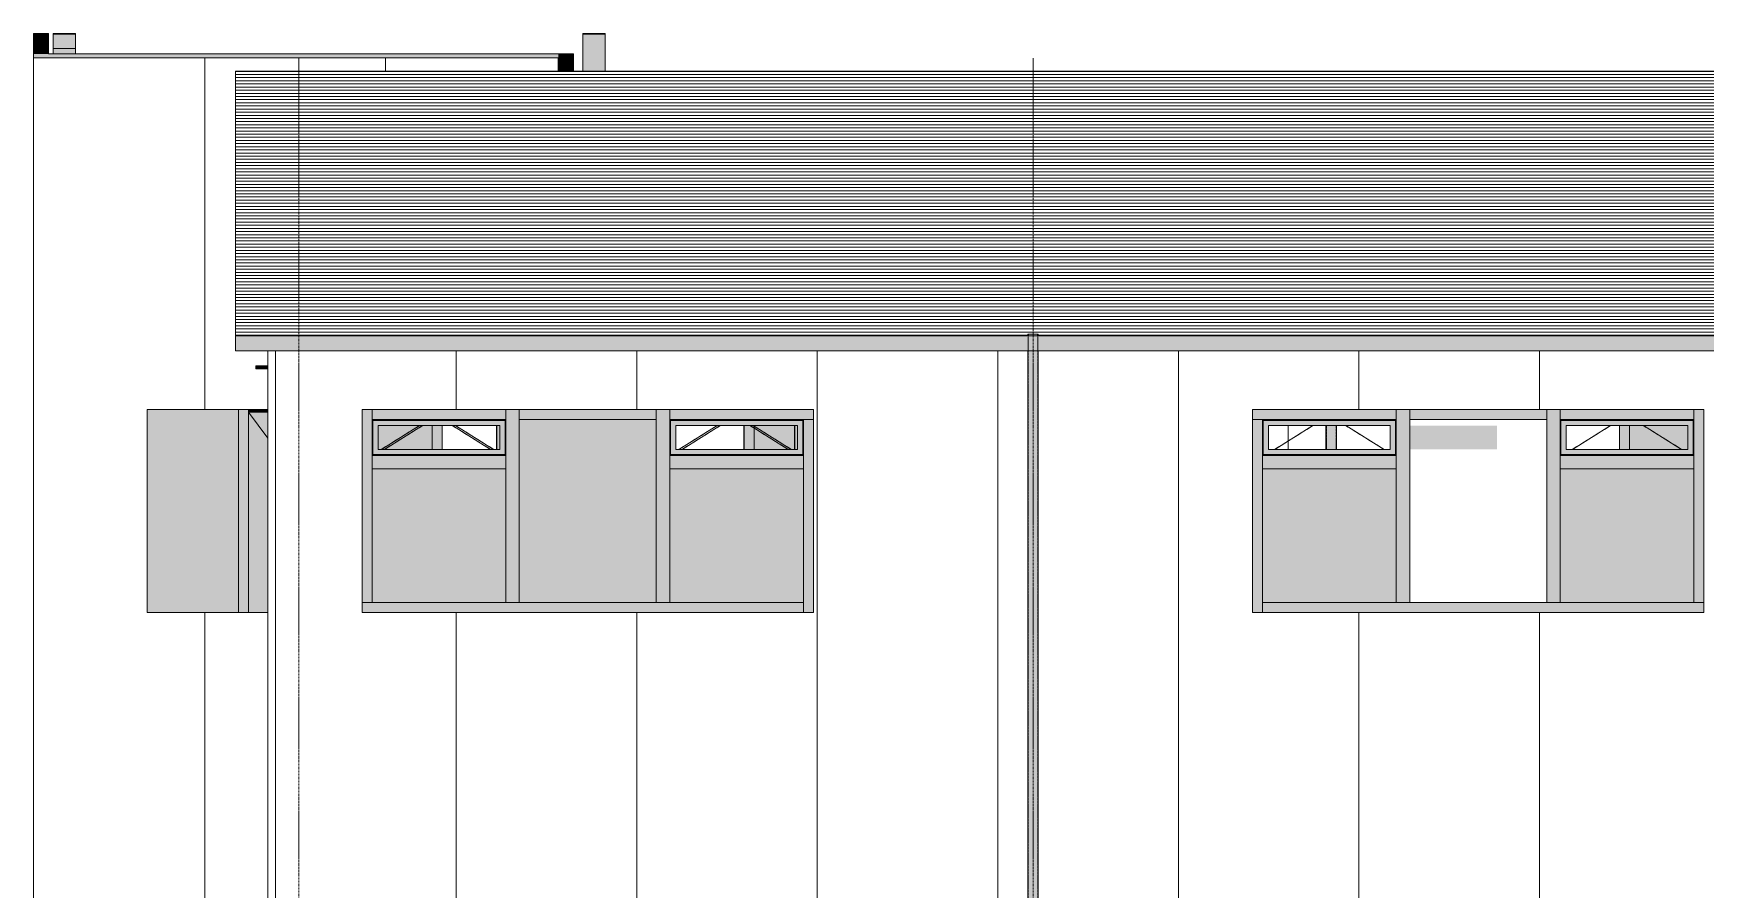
# Model space of a CAD drawing. Header units: millimetres. Extents: x 48682 to 485846, y -7071 to 11878.
# Drawn here: x 49802 to 60914, y 3159 to 8850 of the extents above; entities that cross this region are included whole.
import ezdxf

# ---------------------------------------------------------------- set-up
doc = ezdxf.new("R2010")
doc.units = ezdxf.units.MM
doc.linetypes.add('Grid Line', pattern=[22.225, 12.7, -3.175, 3.175, -3.175])
doc.linetypes.add('Hidden', pattern=[4, 2, -2])
for name, color, linetype, lineweight in [('A-DETL', 90, 'Continuous', 13), ('A-DOOR', 31, 'Continuous', 18), ('A-DOOR-GLAZ', 31, 'Continuous', 13), ('A-FLOR', 192, 'Continuous', 18), ('A-FLOR-PATT', 8, 'Continuous', 18), ('A-GLAZ', 151, 'Continuous', 18), ('A-GLAZ-CWMG', 51, 'Continuous', 13), ('A-WALL-PATT', 111, 'Continuous', 13), ('E-LITE-EQPM', 33, 'Continuous', 13), ('I-WALL', 2, 'Continuous', 13), ('S-COLS', 52, 'Continuous', 18), ('S-COLS-HDLN', 52, 'Hidden', 9), ('S-GRID', 1, 'Continuous', 9)]:
    doc.layers.add(name, color=color, linetype=linetype, lineweight=lineweight)
pattern_1 = [(90, (53340.5, 0), (-1200, 7e-14), [])]

# ---------------------------------------------------------------- blocks, each defined once
blk = doc.blocks.new('300_28_ISR_kolom_buis - ø70x3_6 2-V1-200_rechts')
at = {"layer": 'S-COLS-HDLN', "linetype": 'Continuous', "lineweight": 18}
h = blk.add_hatch(color=256, dxfattribs=at)
h.paths.add_polyline_path([(75964, 0), (75964, 6740), (75929, 6740), (75929, 0), (75955, 0)], flags=0)
h.paths.add_polyline_path([(75964, 6840), (75964, 6850), (75929, 6849), (75930, 6847), (75934, 6845), (75947, 6841), (75964, 6840)], flags=0)
h = blk.add_hatch(color=256, dxfattribs=at)
h.paths.add_polyline_path([(75964, 0), (75999, 0), (75999, 6740), (75964, 6740), (75964, 249)], flags=0)
h.paths.add_polyline_path([(75964, 6840), (75982, 6841), (75995, 6845), (75998, 6847), (75999, 6850), (75964, 6850)], flags=0)
at = {"layer": 'A-DETL', "lineweight": 18}
for p, q in [((75929, 6850), (75929, 6841)), ((75929, 6850), (75964, 6850)), ((75964, 6850), (75999, 6850)), ((75999, 6841), (75999, 6850)), ((75929, 6740), (75929, 0)), ((75999, 0), (75999, 6740))]:
    blk.add_line(p, q, dxfattribs=at)
at = {"layer": 'S-COLS', "linetype": 'Hidden', "lineweight": 9}
for p, q in [((75933, 6850), (75933, 0)), ((75996, 6850), (75996, 0))]:
    blk.add_line(p, q, dxfattribs=at)
blk = doc.blocks.new('31_WI_RT62_BI_raam - BI_val-8481284-200_rechts')
at = {"layer": 'A-GLAZ'}
for points in [[(62642, 6085), (62642, 6243), (62640, 6243), (62640, 6085)], [(62643, 6085), (62661, 6085), (62661, 6243), (62642, 6243), (62642, 6085)]]:
    blk.add_hatch(color=256, dxfattribs=at).paths.add_polyline_path(points, flags=0)
at = {"layer": 'A-GLAZ', "lineweight": 13}
for p, q in [((61874, 6085), (62127, 6243)), ((62346, 6243), (62599, 6085))]:
    blk.add_line(p, q, dxfattribs=at)
at = {"layer": 'A-GLAZ', "linetype": 'Hidden', "lineweight": 13}
for p, q in [((61874, 6085), (62127, 6243)), ((62346, 6243), (62599, 6085))]:
    blk.add_line(p, q, dxfattribs=at)
at = {"layer": 'A-GLAZ'}
for p, q in [((62640, 6085), (62640, 6243)), ((62642, 6085), (62642, 6243))]:
    blk.add_line(p, q, dxfattribs=at)
blk = doc.blocks.new('31_WI_RT62_BI_raam - BI_val-8509481-200_rechts')
at = {"layer": 'A-GLAZ'}
for points in [[(64621, 6085), (64621, 6243), (64619, 6243), (64619, 6085)], [(64621, 6085), (64639, 6085), (64639, 6243), (64621, 6243), (64621, 6085)]]:
    blk.add_hatch(color=256, dxfattribs=at).paths.add_polyline_path(points, flags=0)
at = {"layer": 'A-GLAZ', "lineweight": 13}
for p, q in [((63852, 6085), (64105, 6243)), ((64324, 6243), (64578, 6085))]:
    blk.add_line(p, q, dxfattribs=at)
at = {"layer": 'A-GLAZ', "linetype": 'Hidden', "lineweight": 13}
for p, q in [((63852, 6085), (64105, 6243)), ((64324, 6243), (64578, 6085))]:
    blk.add_line(p, q, dxfattribs=at)
at = {"layer": 'A-GLAZ'}
for p, q in [((64619, 6085), (64619, 6243)), ((64621, 6085), (64621, 6243))]:
    blk.add_line(p, q, dxfattribs=at)
blk = doc.blocks.new('300_28_ISR_kolom_buis - ø70x3_6 2-8360458-200_rechts')
at = {"layer": 'S-COLS-HDLN', "linetype": 'Continuous', "lineweight": 18}
for points in [[(71977, 6085), (71977, 6243), (71942, 6243), (71944, 6085), (71976, 6085)], [(71985, 6085), (72012, 6085), (72012, 6243), (71977, 6243), (71977, 6085)]]:
    blk.add_hatch(color=256, dxfattribs=at).paths.add_polyline_path(points, flags=0)
at = {"layer": 'A-DETL', "lineweight": 18}
for p, q in [((71942, 6243), (71942, 6085)), ((72012, 6085), (72012, 6243))]:
    blk.add_line(p, q, dxfattribs=at)
at = {"layer": 'S-COLS', "linetype": 'Hidden', "lineweight": 9}
for p, q in [((71946, 6243), (71946, 6085)), ((72009, 6243), (72009, 6085))]:
    blk.add_line(p, q, dxfattribs=at)
blk = doc.blocks.new('32_DO_glas - 01-8656808-200_rechts')
at = {"layer": 'A-DOOR-GLAZ'}
blk.add_hatch(color=256, dxfattribs=at).paths.add_polyline_path([(60684, 6085), (60797, 6085), (60797, 6243), (60409, 6243), (60409, 6085)], flags=0)
blk = doc.blocks.new('Rectangular Mullion - 32_links_67x100-8469397-200_rechts')
at = {"layer": 'A-GLAZ-CWMG'}
blk.add_hatch(color=256, dxfattribs=at).paths.add_polyline_path([(97277, 6085), (97277, 6243), (97210, 6243), (97210, 6085), (97248, 6085)], flags=0)
for p, q in [((97210, 6085), (97210, 6243)), ((97277, 6085), (97277, 6243))]:
    blk.add_line(p, q, dxfattribs=at)
blk = doc.blocks.new('200_VAE_63_spotlamp - rond-8711746-200_rechts')
at = {"layer": 'E-LITE-EQPM'}
blk.add_hatch(color=256, dxfattribs=at).paths.add_polyline_path([(51280, 6620), (51360, 6620), (51360, 6640), (51280, 6640)], flags=0)
for p, q in [((51280, 6640), (51360, 6640)), ((51280, 6640), (51280, 6620)), ((51280, 6620), (51360, 6620))]:
    blk.add_line(p, q, dxfattribs=at)
blk = doc.blocks.new('32_DO_glas - 01-8747892-200_rechts')
at = {"layer": 'A-DOOR-GLAZ'}
blk.add_hatch(color=256, dxfattribs=at).paths.add_polyline_path([(52094, 6085), (52452, 6085), (52452, 6243), (52094, 6243), (52094, 6106)], flags=0)
blk.add_line((52452, 6085), (52452, 6243), dxfattribs=at)
blk = doc.blocks.new('32_DO_glas - 01-8509510-200_rechts')
at = {"layer": 'A-DOOR-GLAZ'}
blk.add_hatch(color=256, dxfattribs=at).paths.add_polyline_path([(102829, 5067), (103717, 5067), (103717, 5955), (102829, 5955), (102829, 5252)], flags=0)
blk = doc.blocks.new('Rectangular Mullion - 32_rechts_67x100_vlak-8481124-200_rechts')
at = {"layer": 'A-GLAZ-CWMG'}
blk.add_hatch(color=256, dxfattribs=at).paths.add_polyline_path([(101295, 6283), (101739, 6283), (101739, 6350), (100851, 6350), (100851, 6283), (101156, 6283)], flags=0)
for p, q in [((100851, 6283), (100851, 6350)), ((101739, 6350), (100851, 6350)), ((101739, 6350), (101739, 6283)), ((101739, 6283), (100851, 6283))]:
    blk.add_line(p, q, dxfattribs=at)
blk = doc.blocks.new('Rectangular Mullion - 32_links_67x100_vlak-8481125-200_rechts')
at = {"layer": 'A-GLAZ-CWMG'}
blk.add_hatch(color=256, dxfattribs=at).paths.add_polyline_path([(102831, 5000), (103717, 5000), (103717, 5067), (102784, 5067), (102784, 5000)], flags=0)
for p, q in [((102784, 5067), (103717, 5067)), ((103717, 5067), (103717, 5000)), ((102784, 5000), (103717, 5000))]:
    blk.add_line(p, q, dxfattribs=at)
blk = doc.blocks.new('Rectangular Mullion - 32_rechts_67x100_vlak-8509514-200_rechts')
at = {"layer": 'A-GLAZ-CWMG'}
blk.add_hatch(color=256, dxfattribs=at).paths.add_polyline_path([(100851, 5067), (100851, 6000), (100784, 6000), (100784, 5067)], flags=0)
for p, q in [((100784, 6000), (100784, 5067)), ((100851, 6000), (100851, 5067)), ((100851, 5067), (100784, 5067))]:
    blk.add_line(p, q, dxfattribs=at)
blk = doc.blocks.new('Rectangular Mullion - 32_links_67x100_vlak-8481179-200_rechts')
at = {"layer": 'A-GLAZ-CWMG'}
blk.add_hatch(color=256, dxfattribs=at).paths.add_polyline_path([(103784, 6000), (103784, 6283), (103717, 6283), (103717, 6000)], flags=0)
for p, q in [((103717, 6283), (103784, 6283)), ((103717, 6000), (103717, 6283)), ((103784, 6000), (103784, 6283))]:
    blk.add_line(p, q, dxfattribs=at)
blk = doc.blocks.new('32_DO_glas - 01-8466179-200_rechts')
at = {"layer": 'A-DOOR-GLAZ'}
blk.add_hatch(color=256, dxfattribs=at).paths.add_polyline_path([(102412, 5067), (102739, 5067), (102739, 6283), (101829, 6283), (101829, 5067), (102272, 5067)], flags=0)
blk = doc.blocks.new('Rectangular Mullion - 32_rechts_67x100_vlak-8481126-200_rechts')
at = {"layer": 'A-GLAZ-CWMG'}
blk.add_hatch(color=256, dxfattribs=at).paths.add_polyline_path([(103249, 6283), (103784, 6283), (103784, 6350), (102829, 6350), (102829, 6283), (103110, 6283)], flags=0)
for p, q in [((102829, 6283), (102829, 6350)), ((103784, 6350), (102829, 6350)), ((103784, 6350), (103784, 6283)), ((103784, 6283), (102829, 6283))]:
    blk.add_line(p, q, dxfattribs=at)
blk = doc.blocks.new('Rectangular Mullion - 32_links_67x100_vlak-8480892-200_rechts')
at = {"layer": 'A-GLAZ-CWMG'}
blk.add_hatch(color=256, dxfattribs=at).paths.add_polyline_path([(102784, 5000), (102784, 5067), (101784, 5067), (101784, 5000), (102552, 5000)], flags=0)
for p, q in [((101784, 5067), (102784, 5067)), ((101784, 5000), (102784, 5000))]:
    blk.add_line(p, q, dxfattribs=at)
blk = doc.blocks.new('Rectangular Mullion - 32_tussen_90x100-8249768-200_rechts')
at = {"layer": 'A-GLAZ-CWMG'}
blk.add_hatch(color=256, dxfattribs=at).paths.add_polyline_path([(102829, 5067), (102829, 6000), (102739, 6000), (102739, 5067)], flags=0)
for p, q in [((102739, 6000), (102739, 5067)), ((102829, 6000), (102829, 5067)), ((102829, 5067), (102739, 5067))]:
    blk.add_line(p, q, dxfattribs=at)
blk = doc.blocks.new('Rectangular Mullion - 32_rechts_67x100_vlak-8481127-200_rechts')
at = {"layer": 'A-GLAZ-CWMG'}
blk.add_hatch(color=256, dxfattribs=at).paths.add_polyline_path([(102272, 6283), (102739, 6283), (102739, 6350), (101829, 6350), (101829, 6283), (102133, 6283)], flags=0)
for p, q in [((101829, 6283), (101829, 6350)), ((102739, 6350), (101829, 6350)), ((102739, 6350), (102739, 6283)), ((102739, 6283), (101829, 6283))]:
    blk.add_line(p, q, dxfattribs=at)
blk = doc.blocks.new('Rectangular Mullion - 32_links_67x100_vlak-8480894-200_rechts')
at = {"layer": 'A-GLAZ-CWMG'}
blk.add_hatch(color=256, dxfattribs=at).paths.add_polyline_path([(101435, 5000), (101784, 5000), (101784, 5067), (100784, 5067), (100784, 5000), (101156, 5000)], flags=0)
for p, q in [((100784, 5000), (100784, 5067)), ((100784, 5067), (101784, 5067)), ((100784, 5000), (101784, 5000))]:
    blk.add_line(p, q, dxfattribs=at)
blk = doc.blocks.new('31_WI_RT62_BI_raam - BI_val-V10-200_rechts')
at = {"layer": 'A-GLAZ'}
h = blk.add_hatch(color=256, dxfattribs=at)
h.paths.add_polyline_path([(102829, 6045), (103717, 6045), (103717, 6283), (102829, 6283), (102829, 6112)], flags=0)
h.paths.add_polyline_path([(102869, 6050), (102834, 6050), (102834, 6278), (103712, 6278), (103712, 6050), (102970, 6050)], flags=0)
h = blk.add_hatch(color=256, dxfattribs=at)
h.paths.add_polyline_path([(102834, 6050), (103712, 6050), (103712, 6278), (102834, 6278), (102834, 6118)], flags=0)
h.paths.add_polyline_path([(103677, 6085), (102869, 6085), (102869, 6243), (103677, 6243), (103677, 6118)], flags=0)
for p, q in [((102834, 6050), (102834, 6278)), ((103712, 6278), (102834, 6278)), ((102869, 6243), (102869, 6085)), ((103677, 6243), (102869, 6243)), ((103677, 6085), (103677, 6243)), ((103712, 6278), (103712, 6050)), ((103712, 6050), (102834, 6050)), ((102869, 6085), (103677, 6085))]:
    blk.add_line(p, q, dxfattribs=at)
at = {"layer": 'A-GLAZ', "lineweight": 13}
for p, q in [((103164, 6243), (102911, 6085)), ((103636, 6085), (103383, 6243))]:
    blk.add_line(p, q, dxfattribs=at)
at = {"layer": 'A-GLAZ', "linetype": 'Hidden', "lineweight": 13}
for p, q in [((103164, 6243), (102911, 6085)), ((103636, 6085), (103383, 6243))]:
    blk.add_line(p, q, dxfattribs=at)
blk = doc.blocks.new('Rectangular Mullion - 32_rechts_67x100_vlak-8481204-200_rechts')
at = {"layer": 'A-GLAZ-CWMG'}
blk.add_hatch(color=256, dxfattribs=at).paths.add_polyline_path([(100784, 6000), (100851, 6000), (100851, 6350), (100784, 6350), (100784, 6022)], flags=0)
for p, q in [((100784, 6350), (100851, 6350)), ((100784, 6350), (100784, 6000)), ((100851, 6350), (100851, 6000))]:
    blk.add_line(p, q, dxfattribs=at)
blk = doc.blocks.new('Rectangular Mullion - 32_links_67x100_vlak-8509530-200_rechts')
at = {"layer": 'A-GLAZ-CWMG'}
blk.add_hatch(color=256, dxfattribs=at).paths.add_polyline_path([(103784, 5000), (103784, 6000), (103717, 6000), (103717, 5000)], flags=0)
for p, q in [((103717, 5000), (103717, 6000)), ((103784, 5000), (103784, 6000)), ((103784, 5000), (103717, 5000))]:
    blk.add_line(p, q, dxfattribs=at)
blk = doc.blocks.new('Rectangular Mullion - 32_tussen_90x100-8481085-200_rechts')
at = {"layer": 'A-GLAZ-CWMG'}
blk.add_hatch(color=256, dxfattribs=at).paths.add_polyline_path([(103389, 5955), (103717, 5955), (103717, 6045), (102829, 6045), (102829, 5955), (103110, 5955)], flags=0)
for p, q in [((102829, 5955), (102829, 6045)), ((103717, 6045), (102829, 6045)), ((103717, 6045), (103717, 5955)), ((103717, 5955), (102829, 5955))]:
    blk.add_line(p, q, dxfattribs=at)
blk = doc.blocks.new('Rectangular Mullion - 32_tussen_90x100-8481164-200_rechts')
at = {"layer": 'A-GLAZ-CWMG'}
blk.add_hatch(color=256, dxfattribs=at).paths.add_polyline_path([(102739, 6000), (102829, 6000), (102829, 6350), (102739, 6350), (102739, 6022)], flags=0)
for p, q in [((102739, 6350), (102829, 6350)), ((102739, 6350), (102739, 6000)), ((102829, 6350), (102829, 6000))]:
    blk.add_line(p, q, dxfattribs=at)
blk = doc.blocks.new('32_DO_glas - 01-8692261-200_rechts')
at = {"layer": 'A-DOOR-GLAZ'}
blk.add_hatch(color=256, dxfattribs=at).paths.add_polyline_path([(112321, 5067), (112536, 5067), (112536, 5955), (111648, 5955), (111648, 5067)], flags=0)
blk = doc.blocks.new('Rectangular Mullion - 32_rechts_67x100_vlak-8692244-200_rechts')
at = {"layer": 'A-GLAZ-CWMG'}
blk.add_hatch(color=256, dxfattribs=at).paths.add_polyline_path([(113995, 6283), (114514, 6283), (114514, 6350), (113626, 6350), (113626, 6283), (113716, 6283)], flags=0)
for p, q in [((113626, 6283), (113626, 6350)), ((113626, 6350), (114514, 6350)), ((114514, 6350), (114514, 6283)), ((113626, 6283), (114514, 6283))]:
    blk.add_line(p, q, dxfattribs=at)
blk = doc.blocks.new('Rectangular Mullion - 32_links_67x100_vlak-8692245-200_rechts')
at = {"layer": 'A-GLAZ-CWMG'}
blk.add_hatch(color=256, dxfattribs=at).paths.add_polyline_path([(111648, 5000), (112581, 5000), (112581, 5067), (111648, 5067)], flags=0)
for p, q in [((111648, 5000), (111648, 5067)), ((112581, 5067), (111648, 5067)), ((112581, 5000), (111648, 5000))]:
    blk.add_line(p, q, dxfattribs=at)
blk = doc.blocks.new('Rectangular Mullion - 32_rechts_67x100_vlak-8692262-200_rechts')
at = {"layer": 'A-GLAZ-CWMG'}
blk.add_hatch(color=256, dxfattribs=at).paths.add_polyline_path([(114554, 5067), (114581, 5067), (114581, 6000), (114514, 6000), (114514, 5067)], flags=0)
for p, q in [((114514, 6000), (114514, 5067)), ((114581, 6000), (114581, 5067)), ((114581, 5067), (114514, 5067))]:
    blk.add_line(p, q, dxfattribs=at)
blk = doc.blocks.new('Rectangular Mullion - 32_links_67x100_vlak-8692263-200_rechts')
at = {"layer": 'A-GLAZ-CWMG'}
blk.add_hatch(color=256, dxfattribs=at).paths.add_polyline_path([(111648, 6000), (111648, 6283), (111581, 6283), (111581, 6000)], flags=0)
for p, q in [((111581, 6283), (111648, 6283)), ((111581, 6000), (111581, 6283)), ((111648, 6000), (111648, 6283))]:
    blk.add_line(p, q, dxfattribs=at)
blk = doc.blocks.new('32_DO_glas - 01-8469398-200_rechts')
at = {"layer": 'A-DOOR-GLAZ'}
blk.add_hatch(color=256, dxfattribs=at).paths.add_polyline_path([(99255, 6085), (99835, 6085), (99835, 6243), (99255, 6243), (99255, 6214)], flags=0)
blk = doc.blocks.new('Rectangular Mullion - 32_rechts_67x100_vlak-8692246-200_rechts')
at = {"layer": 'A-GLAZ-CWMG'}
blk.add_hatch(color=256, dxfattribs=at).paths.add_polyline_path([(111581, 6283), (112536, 6283), (112536, 6350), (111581, 6350)], flags=0)
for p, q in [((111581, 6283), (111581, 6350)), ((111581, 6350), (112536, 6350)), ((112536, 6350), (112536, 6283)), ((111581, 6283), (112536, 6283))]:
    blk.add_line(p, q, dxfattribs=at)
blk = doc.blocks.new('Rectangular Mullion - 32_links_67x100_vlak-8692247-200_rechts')
at = {"layer": 'A-GLAZ-CWMG'}
blk.add_hatch(color=256, dxfattribs=at).paths.add_polyline_path([(112581, 5000), (113581, 5000), (113581, 5067), (112581, 5067)], flags=0)
for p, q in [((113581, 5067), (112581, 5067)), ((113581, 5000), (112581, 5000))]:
    blk.add_line(p, q, dxfattribs=at)
blk = doc.blocks.new('Rectangular Mullion - 32_tussen_90x100-8256226-200_rechts')
at = {"layer": 'A-GLAZ-CWMG'}
blk.add_hatch(color=256, dxfattribs=at).paths.add_polyline_path([(112626, 5067), (112626, 6000), (112536, 6000), (112536, 5067)], flags=0)
for p, q in [((112536, 6000), (112536, 5067)), ((112626, 6000), (112626, 5067)), ((112626, 5067), (112536, 5067))]:
    blk.add_line(p, q, dxfattribs=at)
blk = doc.blocks.new('Rectangular Mullion - 32_rechts_67x100_vlak-8692248-200_rechts')
at = {"layer": 'A-GLAZ-CWMG'}
blk.add_hatch(color=256, dxfattribs=at).paths.add_polyline_path([(112626, 6283), (113536, 6283), (113536, 6350), (112626, 6350)], flags=0)
for p, q in [((112626, 6283), (112626, 6350)), ((112626, 6350), (113536, 6350)), ((113536, 6350), (113536, 6283)), ((112626, 6283), (113536, 6283))]:
    blk.add_line(p, q, dxfattribs=at)
blk = doc.blocks.new('Rectangular Mullion - 32_links_67x100_vlak-8692249-200_rechts')
at = {"layer": 'A-GLAZ-CWMG'}
blk.add_hatch(color=256, dxfattribs=at).paths.add_polyline_path([(113581, 5000), (114581, 5000), (114581, 5067), (113581, 5067)], flags=0)
for p, q in [((114581, 5067), (113581, 5067)), ((114581, 5067), (114581, 5000)), ((114581, 5000), (113581, 5000))]:
    blk.add_line(p, q, dxfattribs=at)
blk = doc.blocks.new('31_WI_RT62_BI_raam - BI_val-8692271-200_rechts')
at = {"layer": 'A-GLAZ'}
h = blk.add_hatch(color=256, dxfattribs=at)
h.paths.add_polyline_path([(112531, 6045), (112536, 6045), (112536, 6283), (111648, 6283), (111648, 6045), (112496, 6045)], flags=0)
h.paths.add_polyline_path([(112460, 6050), (111653, 6050), (111653, 6278), (112531, 6278), (112531, 6050), (112496, 6050)], flags=0)
h = blk.add_hatch(color=256, dxfattribs=at)
h.paths.add_polyline_path([(111653, 6050), (112531, 6050), (112531, 6278), (111653, 6278), (111653, 6118)], flags=0)
h.paths.add_polyline_path([(112042, 6085), (111688, 6085), (111688, 6243), (112496, 6243), (112496, 6085), (112321, 6085)], flags=0)
for p, q in [((111653, 6050), (111653, 6278)), ((112531, 6278), (111653, 6278)), ((111688, 6243), (111688, 6085)), ((112496, 6243), (111688, 6243)), ((112496, 6085), (112496, 6243)), ((112531, 6278), (112531, 6050)), ((112531, 6050), (111653, 6050)), ((111688, 6085), (112496, 6085))]:
    blk.add_line(p, q, dxfattribs=at)
at = {"layer": 'A-GLAZ', "lineweight": 13}
for p, q in [((111729, 6085), (111983, 6243)), ((112201, 6243), (112455, 6085))]:
    blk.add_line(p, q, dxfattribs=at)
at = {"layer": 'A-GLAZ', "linetype": 'Hidden', "lineweight": 13}
for p, q in [((111729, 6085), (111983, 6243)), ((112201, 6243), (112455, 6085))]:
    blk.add_line(p, q, dxfattribs=at)
blk = doc.blocks.new('Rectangular Mullion - 32_rechts_67x100_vlak-8692278-200_rechts')
at = {"layer": 'A-GLAZ-CWMG'}
blk.add_hatch(color=256, dxfattribs=at).paths.add_polyline_path([(114581, 6000), (114581, 6350), (114514, 6350), (114514, 6000), (114554, 6000)], flags=0)
for p, q in [((114514, 6350), (114581, 6350)), ((114514, 6350), (114514, 6000)), ((114581, 6350), (114581, 6000))]:
    blk.add_line(p, q, dxfattribs=at)
blk = doc.blocks.new('Rectangular Mullion - 32_links_67x100_vlak-8692279-200_rechts')
at = {"layer": 'A-GLAZ-CWMG'}
blk.add_hatch(color=256, dxfattribs=at).paths.add_polyline_path([(111648, 5000), (111648, 6000), (111581, 6000), (111581, 5000)], flags=0)
for p, q in [((111581, 5000), (111581, 6000)), ((111648, 5000), (111648, 6000)), ((111648, 5000), (111581, 5000))]:
    blk.add_line(p, q, dxfattribs=at)
blk = doc.blocks.new('Rectangular Mullion - 32_tussen_90x100-8692250-200_rechts')
at = {"layer": 'A-GLAZ-CWMG'}
blk.add_hatch(color=256, dxfattribs=at).paths.add_polyline_path([(111648, 5955), (112536, 5955), (112536, 6045), (111648, 6045), (111648, 6022)], flags=0)
for p, q in [((111648, 5955), (111648, 6045)), ((111648, 6045), (112536, 6045)), ((112536, 6045), (112536, 5955)), ((111648, 5955), (112536, 5955))]:
    blk.add_line(p, q, dxfattribs=at)
blk = doc.blocks.new('Rectangular Mullion - 32_tussen_90x100-8692251-200_rechts')
at = {"layer": 'A-GLAZ-CWMG'}
blk.add_hatch(color=256, dxfattribs=at).paths.add_polyline_path([(112536, 6000), (112626, 6000), (112626, 6350), (112536, 6350), (112536, 6022)], flags=0)
for p, q in [((112536, 6350), (112626, 6350)), ((112536, 6350), (112536, 6000)), ((112626, 6350), (112626, 6000))]:
    blk.add_line(p, q, dxfattribs=at)
blk = doc.blocks.new('32_DO_deur - enkele deur-8754582-200_rechts')
at = {"layer": 'A-DOOR'}
blk.add_hatch(color=256, dxfattribs=at).paths.add_polyline_path([(52452, 6085), (52519, 6085), (52519, 6243), (52452, 6243), (52452, 6118)], flags=0)
blk = doc.blocks.new('Rectangular Mullion - 32_rechts_67x100-8756195-200_rechts')
at = {"layer": 'A-GLAZ-CWMG'}
blk.add_hatch(color=256, dxfattribs=at).paths.add_polyline_path([(51360, 6333), (51360, 6350), (51232, 6350), (51232, 6333)], flags=0)
for q in [(51232, 6350), (51360, 6333)]:
    blk.add_line((51232, 6333), q, dxfattribs=at)
blk = doc.blocks.new('Rectangular Mullion - 32_links_67x100-8756229-200_rechts')
at = {"layer": 'A-GLAZ-CWMG'}
blk.add_hatch(color=256, dxfattribs=at).paths.add_polyline_path([(51232, 5000), (51232, 6350), (51165, 6350), (51165, 5000)], flags=0)
for p, q in [((51165, 5000), (51165, 6350)), ((51232, 5000), (51232, 6350))]:
    blk.add_line(p, q, dxfattribs=at)
blk = doc.blocks.new('32_DO_deur - enkele deur-8756248-200_rechts')
at = {"layer": 'A-DOOR'}
blk.add_hatch(color=256, dxfattribs=at).paths.add_polyline_path([(51360, 5000), (51360, 6333), (51232, 6333), (51232, 5000)], flags=0)
at = {"layer": 'A-GLAZ', "lineweight": 13}
blk.add_line((51232, 6333), (51360, 6159), dxfattribs=at)
blk = doc.blocks.new('32_DO_glas - 01-8758040-200_rechts')
at = {"layer": 'A-DOOR-GLAZ'}
blk.add_hatch(color=256, dxfattribs=at).paths.add_polyline_path([(54683, 6085), (54859, 6085), (54859, 6243), (54592, 6243), (54592, 6085)], flags=0)

msp = doc.modelspace()

# ---------------------------------------------------------------- hatches: boundary and pattern name
at = {"layer": 'A-FLOR'}
msp.add_hatch(color=256, dxfattribs=at).paths.add_polyline_path([(115111.81041, 6740), (115552.45215, 6740), (115552.45215, 6840), (51145.45215, 6840), (51145.45215, 6740), (114972.25142, 6740)], flags=0)
at = {"layer": 'A-FLOR-PATT', "lineweight": 9}
h = msp.add_hatch(dxfattribs=at)
h.set_pattern_fill('FP_4', color=256, style=0, pattern_type=2)
h.set_pattern_definition([(0, (0, -8981.513), (0, 20.878), [])])
h.paths.add_polyline_path([(51145.45215, 6840), (115552.45215, 6840), (115552.45215, 8599.32706), (51145.45215, 8599.32706), (51145.45215, 7946.27762)], flags=0)
h.paths.add_polyline_path([(115002.45215, 6840), (114984.95215, 6841.26764), (114972.14126, 6844.73091), (114968.64474, 6847.01293), (114967.45215, 6850), (115037.45215, 6849.46183), (115036.25955, 6847.01293), (115032.76304, 6844.73091), (115019.95215, 6841.26764), (115011.51081, 6840.3224)], flags=0)
h.paths.add_polyline_path([(90603.60599, 6840), (90586.10599, 6841.26764), (90573.2951, 6844.73091), (90569.79859, 6847.01293), (90568.60599, 6850), (90638.60599, 6849.46183), (90637.4134, 6847.01293), (90633.91688, 6844.73091), (90621.10599, 6841.26764), (90612.66466, 6840.3224)], flags=0)
h.paths.add_polyline_path([(56445.22138, 6840), (56427.72138, 6841.26764), (56414.91049, 6844.73091), (56411.41397, 6847.01293), (56410.22138, 6850), (56480.22138, 6849.46183), (56479.02878, 6847.01293), (56475.53227, 6844.73091), (56462.72138, 6841.26764), (56454.28004, 6840.3224)], flags=0)
h.paths.add_polyline_path([(110122.68292, 6840), (110105.18292, 6841.26764), (110092.37203, 6844.73091), (110088.87551, 6847.01293), (110087.6868, 6850), (110157.68292, 6849.46183), (110156.49032, 6847.01293), (110152.9938, 6844.73091), (110140.18292, 6841.26764), (110131.74158, 6840.3224)], flags=0)
h.paths.add_polyline_path([(61324.99061, 6840), (61307.49061, 6841.26764), (61294.67972, 6844.73091), (61291.1832, 6847.01293), (61289.99061, 6850), (61359.99061, 6849.46183), (61358.79801, 6847.01293), (61355.3015, 6844.73091), (61342.49061, 6841.26764), (61334.04927, 6840.3224)], flags=0)
h.paths.add_polyline_path([(85723.83676, 6840), (85706.33676, 6841.26764), (85693.52587, 6844.73091), (85690.02936, 6847.01293), (85688.83676, 6850), (85758.83676, 6849.46183), (85757.64417, 6847.01293), (85754.14765, 6844.73091), (85741.33676, 6841.26764), (85732.89543, 6840.3224)], flags=0)
h.paths.add_polyline_path([(105242.91368, 6840), (105225.41368, 6841.26764), (105212.6028, 6844.73091), (105209.10628, 6847.01293), (105207.91368, 6850), (105277.91368, 6849.46183), (105276.72109, 6847.01293), (105273.22457, 6844.73091), (105260.41368, 6841.26764), (105251.97235, 6840.3224)], flags=0)
h.paths.add_polyline_path([(95483.37522, 6840), (95465.87522, 6841.26764), (95453.06433, 6844.73091), (95449.56782, 6847.01293), (95448.37522, 6850), (95518.37522, 6849.46183), (95517.18263, 6847.01293), (95513.68611, 6844.73091), (95500.87522, 6841.26764), (95492.43389, 6840.3224)], flags=0)
h.paths.add_polyline_path([(75964.2983, 6840), (75946.7983, 6841.26764), (75933.98741, 6844.73091), (75930.4909, 6847.01293), (75929.2983, 6850), (75999.2983, 6849.46183), (75998.1057, 6847.01293), (75994.60919, 6844.73091), (75981.7983, 6841.26764), (75973.35697, 6840.3224)], flags=0)
h.paths.add_polyline_path([(100363.14445, 6840), (100345.64445, 6841.26764), (100332.83356, 6844.73091), (100329.33705, 6847.01293), (100328.14445, 6850), (100398.14445, 6849.46183), (100396.95186, 6847.01293), (100393.45534, 6844.73091), (100380.64445, 6841.26764), (100372.20312, 6840.3224)], flags=0)
h.paths.add_polyline_path([(80844.06753, 6840), (80826.56753, 6841.26764), (80813.75664, 6844.73091), (80810.26013, 6847.01293), (80809.06753, 6850), (80879.06753, 6849.46183), (80877.87493, 6847.01293), (80874.37842, 6844.73091), (80861.56753, 6841.26764), (80853.1262, 6840.3224)], flags=0)
at = {"layer": 'A-WALL-PATT', "lineweight": 9}
h = msp.add_hatch(dxfattribs=at)
h.set_pattern_fill('FP_2', color=256, style=0, pattern_type=2)
h.set_pattern_definition(pattern_1)
h.paths.add_polyline_path([(49802.45215, 5), (50558.60222, 5), (50558.60222, 3030), (51360.45215, 3030), (51360.45215, 5000), (50558.60222, 5000), (50558.60222, 6350), (51360.45215, 6350), (51360.45215, 6620.43988), (51280.45215, 6620.43988), (51280.45215, 6640.43988), (51360.45215, 6640.43988), (51360.45215, 6740), (51145.45215, 6740), (51145.45215, 8600), (53290.45215, 8600), (53290.45215, 8687.03593), (49802.45215, 8687.03593), (49802.45215, 1788.80115)], flags=0)
h.paths.add_polyline_path([(52518.60222, 6085), (52880.91368, 6085), (52880.91368, 6243), (52518.60222, 6243), (52518.60222, 6118.27679)], flags=0)
h = msp.add_hatch(dxfattribs=at)
h.set_pattern_fill('FP_3', color=256, style=0, pattern_type=2)
h.set_pattern_definition([(90, (51410.5, 0), (-1200, 7e-14), [])])
h.paths.add_polyline_path([(51460.45215, 0), (56410.22138, 0), (56410.22138, 6740), (51360.45215, 6740), (51360.45215, 800), (51460.45215, 800), (51460.45215, 15.19534)], flags=0)
h.paths.add_polyline_path([(115077.45215, 0), (115077.45215, 6740), (115037.45215, 6740), (115037.45215, 0)], flags=0)
h.paths.add_polyline_path([(114967.45215, 0), (114967.45215, 6740), (110157.68292, 6740), (110157.68292, 0), (114832.69243, 0)], flags=0)
h.paths.add_polyline_path([(110087.68292, 0), (110087.68292, 6740), (105277.91368, 6740), (105277.91368, 0), (108971.21489, 0)], flags=0)
h.paths.add_polyline_path([(56480.22138, 0), (61289.99061, 0), (61289.99061, 6740), (56480.22138, 6740), (56480.22138, 57.01089)], flags=0)
h.paths.add_polyline_path([(61359.99061, 0), (66169.75984, 0), (66169.75984, 6740), (61359.99061, 6740), (61359.99061, 249.43203)], flags=0)
h.paths.add_polyline_path([(66239.75984, 0), (71049.52907, 0), (71049.52907, 6740), (66239.75984, 6740), (66239.75984, 57.01089)], flags=0)
h.paths.add_polyline_path([(71119.52907, 0), (75929.2983, 0), (75929.2983, 6740), (71119.52907, 6740), (71119.52907, 57.01089)], flags=0)
h.paths.add_polyline_path([(75999.2983, 0), (80809.06753, 0), (80809.06753, 6740), (75999.2983, 6740), (75999.2983, 249.43203)], flags=0)
h.paths.add_polyline_path([(80879.06753, 0), (85688.83676, 0), (85688.83676, 6740), (80879.06753, 6740), (80879.06753, 249.43203)], flags=0)
h.paths.add_polyline_path([(85758.83676, 0), (90568.60599, 0), (90568.60599, 6740), (85758.83676, 6740), (85758.83676, 249.43203)], flags=0)
h.paths.add_polyline_path([(90638.60599, 0), (95448.37522, 0), (95448.37522, 6740), (90638.60599, 6740), (90638.60599, 57.01089)], flags=0)
h.paths.add_polyline_path([(105207.91368, 0), (105207.91368, 6740), (100398.14445, 6740), (100398.14445, 0), (105203.12219, 0)], flags=0)
h.paths.add_polyline_path([(95518.37522, 0), (100328.14445, 0), (100328.14445, 6740), (95518.37522, 6740), (95518.37522, 249.43203)], flags=0)
h.paths.add_polyline_path([(106701.46996, 5000), (106701.46996, 6350), (109701.46996, 6350), (109701.46996, 5000), (106738.27107, 5000)], flags=0)
h.paths.add_polyline_path([(93340.60812, 5000), (91024.81894, 5000), (91024.81894, 6350), (94024.81894, 6350), (94024.81894, 5000)], flags=0)
h.paths.add_polyline_path([(87182.39304, 5000), (87182.39304, 6350), (90182.39304, 6350), (90182.39304, 5000), (87758.24856, 5000)], flags=0)
h.paths.add_polyline_path([(54986.6651, 5000), (51986.6651, 5000), (51986.6651, 6350), (54986.6651, 6350), (54986.6651, 5637.22394)], flags=0)
h.paths.add_polyline_path([(77422.85458, 5000), (77422.85458, 6350), (80422.85458, 6350), (80422.85458, 5000), (77430.88337, 5000)], flags=0)
h.paths.add_polyline_path([(62079.39458, 5000), (61746.20356, 5000), (61746.20356, 6350), (64746.20356, 6350), (64746.20356, 5000), (63195.86649, 5000)], flags=0)
h.paths.add_polyline_path([(102272.38342, 5000), (100784.35741, 5000), (100784.35741, 6350), (103784.35741, 6350), (103784.35741, 5000), (102551.5014, 5000)], flags=0)
h.paths.add_polyline_path([(67663.31612, 5000), (67663.31612, 6350), (70663.31612, 6350), (70663.31612, 5000), (68778.22605, 5000)], flags=0)
h.paths.add_polyline_path([(111581.23919, 5000), (111581.23919, 6350), (114581.23919, 6350), (114581.23919, 5000), (112320.63063, 5000)], flags=0)
h.paths.add_polyline_path([(96941.9315, 5000), (96941.9315, 6350), (99941.9315, 6350), (99941.9315, 5000), (97806.49577, 5000)], flags=0)
h.paths.add_polyline_path([(71505.74202, 5000), (71505.74202, 6350), (74505.74202, 6350), (74505.74202, 5000), (71569.40583, 5000)], flags=0)
h.paths.add_polyline_path([(81265.28048, 5000), (81265.28048, 6350), (84265.28048, 6350), (84265.28048, 5000), (82175.889, 5000)], flags=0)
h.paths.add_polyline_path([(60903.77766, 5000), (57903.77766, 5000), (57903.77766, 6350), (60903.77766, 6350), (60903.77766, 5637.22394)], flags=0)
h = msp.add_hatch(dxfattribs=at)
h.set_pattern_fill('FP_2', color=256, style=0, pattern_type=2)
h.set_pattern_definition(pattern_1)
h.paths.add_polyline_path([(54071.6651, 6085), (54524.54732, 6085), (54524.54732, 6243), (54071.6651, 6243), (54071.6651, 6105.75141)], flags=0)
h.paths.add_polyline_path([(58010.77766, 6085), (58392.45215, 6085), (58392.45215, 6243), (58010.77766, 6243), (58010.77766, 6118.27679)], flags=0)
h.paths.add_polyline_path([(114474.23919, 6085), (114474.23919, 6243), (114394.45215, 6243), (114394.45215, 6085), (114414.01546, 6085)], flags=0)
h.paths.add_polyline_path([(58462.45215, 6085), (58818.77766, 6085), (58818.77766, 6243), (58462.45215, 6243), (58462.45215, 6118.27679)], flags=0)
h.paths.add_polyline_path([(109110.77388, 6085), (109179.85697, 6085), (109179.85697, 6243), (108912.45215, 6243), (108912.45215, 6085), (108971.21489, 6085)], flags=0)
h.paths.add_polyline_path([(59988.77766, 6085), (60342.45215, 6085), (60342.45215, 6243), (59988.77766, 6243), (59988.77766, 6118.27679)], flags=0)
h.paths.add_polyline_path([(71612.74202, 6085), (71942.45215, 6085), (71942.45215, 6243), (71612.74202, 6243), (71612.74202, 6105.75141)], flags=0)
h.paths.add_polyline_path([(108842.45215, 6085), (108842.45215, 6243), (108786.46996, 6243), (108786.46996, 6085), (108831.6559, 6085)], flags=0)
h.paths.add_polyline_path([(72012.45215, 6085), (72399.99061, 6085), (72399.99061, 6243), (72012.45215, 6243), (72012.45215, 6118.27679)], flags=0)
h.paths.add_polyline_path([(77825.04732, 6085), (78092.45215, 6085), (78092.45215, 6243), (77825.04732, 6243), (77825.04732, 6118.27679)], flags=0)
h.paths.add_polyline_path([(102970.17836, 6085), (103029.85697, 6085), (103029.85697, 6243), (102869.35741, 6243), (102869.35741, 6085)], flags=0)
h.paths.add_polyline_path([(78162.45215, 6085), (78337.85458, 6085), (78337.85458, 6243), (78162.45215, 6243), (78162.45215, 6118.27679)], flags=0)
h.paths.add_polyline_path([(83644.45215, 6085), (84137.82907, 6085), (84137.82907, 6243), (83644.45215, 6243), (83644.45215, 6118.27679)], flags=0)
h.paths.add_polyline_path([(97108.70082, 6085), (97210.45215, 6085), (97210.45215, 6243), (97048.9315, 6243), (97048.9315, 6085)], flags=0)
at = {"layer": 'I-WALL'}
for points in [[(49902.45215, 8845), (49902.45215, 8850), (49802.45215, 8850), (49802.45215, 8845)], [(49902.45215, 8714.18872), (49902.45215, 8845), (49802.45215, 8845), (49802.45215, 8714.18872)], [(50082.45215, 8845), (50082.45215, 8850), (49932.45215, 8850), (49932.45215, 8845)], [(50082.45215, 8750.30192), (50082.45215, 8845), (49932.45215, 8845), (49932.45215, 8750.30192)], [(53602.45215, 8845), (53602.45215, 8850), (53452.45215, 8850), (53452.45215, 8845)], [(53551.11752, 8600), (53602.45215, 8600), (53602.45215, 8845), (53452.45215, 8845), (53452.45215, 8600), (53544.41362, 8600)], [(53290.45215, 8687.03593), (53290.45215, 8714.18872), (49802.45215, 8714.18872), (49802.45215, 8687.03593), (53147.61928, 8687.03593)], [(50082.45215, 8714.18872), (50082.45215, 8750.30192), (49932.45215, 8750.30192), (49932.45215, 8714.18872)], [(53290.45215, 8600), (53390.45215, 8600), (53390.45215, 8714.18872), (53290.45215, 8714.18872), (53290.45215, 8687.03593)], [(50914.67545, 5000), (51165.45215, 5000), (51165.45215, 6350), (50558.60222, 6350), (50558.60222, 5000)]]:
    msp.add_hatch(color=256, dxfattribs=at).paths.add_polyline_path(points, flags=0)

# ---------------------------------------------------------------- linework, layer by layer
at = {"layer": 'A-DETL', "lineweight": 18}
for p, q in [((49802.45215, 8850), (49802.45215, 5)), ((49802.45215, 8850), (49902.45215, 8850)), ((49902.45215, 8850), (49902.45215, 8714.18872)), ((49932.45215, 8714.18872), (49932.45215, 8850)), ((49932.45215, 8850), (50082.45215, 8850)), ((50082.45215, 8850), (50082.45215, 8714.18872)), ((53452.45215, 8600), (53452.45215, 8850)), ((53452.45215, 8850), (53602.45215, 8850)), ((53602.45215, 8850), (53602.45215, 8600)), ((49902.45215, 8714.18872), (53390.45215, 8714.18872)), ((53290.45215, 8600), (53290.45215, 8687.03593)), ((53390.45215, 8714.18872), (53390.45215, 8600)), ((51145.45215, 6740), (51145.45215, 8600)), ((115552.45215, 8600), (51145.45215, 8600)), ((51145.45215, 6740), (115552.45215, 6740)), ((51360.45215, 6740), (51360.45215, 800)), ((50558.60222, 5000), (50558.60222, 6350)), ((50558.60222, 6350), (51360.45215, 6350)), ((51165.45215, 5000), (51165.45215, 6350)), ((51986.6651, 5000), (51986.6651, 6350)), ((51986.6651, 6350), (54986.6651, 6350)), ((54986.6651, 6350), (54986.6651, 5000)), ((57903.77766, 5000), (57903.77766, 6350)), ((57903.77766, 6350), (60903.77766, 6350)), ((60903.77766, 6350), (60903.77766, 5000)), ((52518.60222, 6243), (52518.60222, 6085)), ((54524.54732, 6085), (54524.54732, 6243)), ((60342.45215, 6085), (60342.45215, 6243)), ((51360.45215, 5000), (50558.60222, 5000)), ((54986.6651, 5000), (51986.6651, 5000)), ((60903.77766, 5000), (57903.77766, 5000))]:
    msp.add_line(p, q, dxfattribs=at)
at = {"layer": 'A-FLOR'}
msp.add_line((115552.45215, 6840), (51145.45215, 6840), dxfattribs=at)
at = {"layer": 'I-WALL'}
for p, q in [((49802.45215, 8845), (49902.45215, 8845)), ((49932.45215, 8845), (50082.45215, 8845)), ((53602.45215, 8845), (53452.45215, 8845)), ((53290.45215, 8687.03593), (49802.45215, 8687.03593)), ((50082.45215, 8750.30192), (49932.45215, 8750.30192))]:
    msp.add_line(p, q, dxfattribs=at)
at = {"layer": 'S-GRID', "lineweight": 18}
for p, q in [((51565.45215, 8285.92369), (51565.45215, 8685.92369)), ((56445.22138, 8285.92369), (56445.22138, 8685.92369))]:
    msp.add_line(p, q, dxfattribs=at)
at = {"layer": 'S-GRID', "linetype": 'Grid Line', "lineweight": 18}
for p, q in [((51565.45215, -2817.9225), (51565.45215, 8285.92369)), ((56445.22138, -2817.9225), (56445.22138, 8285.92369))]:
    msp.add_line(p, q, dxfattribs=at)

# ---------------------------------------------------------------- block references
at = {"layer": 'A-DOOR'}
for name, p in [('32_DO_deur - enkele deur-8756248-200_rechts', (0, 0)), ('32_DO_glas - 01-8747892-200_rechts', (0, 0)), ('32_DO_deur - enkele deur-8754582-200_rechts', (0, 0)), ('32_DO_glas - 01-8466179-200_rechts', (-48797.69231, 0)), ('32_DO_glas - 01-8758040-200_rechts', (0, 0)), ('32_DO_glas - 01-8469398-200_rechts', (-40306.67449, 0)), ('32_DO_glas - 01-8656808-200_rechts', (0, 0)), ('32_DO_glas - 01-8509510-200_rechts', (-50775.69231, 0)), ('32_DO_glas - 01-8509510-200_rechts', (-48797.69231, 0)), ('32_DO_glas - 01-8692261-200_rechts', (-53677.46154, 0)), ('32_DO_glas - 01-8692261-200_rechts', (-51699.46154, 0))]:
    msp.add_blockref(name, p, dxfattribs=at)
at = {"layer": 'A-GLAZ'}
for name, p in [('31_WI_RT62_BI_raam - BI_val-V10-200_rechts', (-50775.69231, 0)), ('31_WI_RT62_BI_raam - BI_val-8481284-200_rechts', (-9759.53846, 0)), ('31_WI_RT62_BI_raam - BI_val-V10-200_rechts', (-48797.69231, 0)), ('31_WI_RT62_BI_raam - BI_val-8509481-200_rechts', (-9759.53846, 0)), ('31_WI_RT62_BI_raam - BI_val-8692271-200_rechts', (-53677.46154, 0)), ('31_WI_RT62_BI_raam - BI_val-8692271-200_rechts', (-51699.46154, 0))]:
    msp.add_blockref(name, p, dxfattribs=at)
at = {"layer": 'A-GLAZ-CWMG'}
for name, p in [('Rectangular Mullion - 32_links_67x100-8756229-200_rechts', (0, 0)), ('Rectangular Mullion - 32_rechts_67x100-8756195-200_rechts', (0, 0)), ('Rectangular Mullion - 32_rechts_67x100_vlak-8481204-200_rechts', (-48797.69231, 0)), ('Rectangular Mullion - 32_rechts_67x100_vlak-8481124-200_rechts', (-48797.69231, 0)), ('Rectangular Mullion - 32_tussen_90x100-8481164-200_rechts', (-49797.69231, 0)), ('Rectangular Mullion - 32_rechts_67x100_vlak-8481127-200_rechts', (-48797.69231, 0)), ('Rectangular Mullion - 32_tussen_90x100-8481164-200_rechts', (-48797.69231, 0)), ('Rectangular Mullion - 32_rechts_67x100_vlak-8481126-200_rechts', (-48797.69231, 0)), ('Rectangular Mullion - 32_rechts_67x100_vlak-8692246-200_rechts', (-53677.46154, 0)), ('Rectangular Mullion - 32_tussen_90x100-8692251-200_rechts', (-53677.46154, 0)), ('Rectangular Mullion - 32_rechts_67x100_vlak-8692248-200_rechts', (-53677.46154, 0)), ('Rectangular Mullion - 32_tussen_90x100-8692251-200_rechts', (-52677.46154, 0)), ('Rectangular Mullion - 32_rechts_67x100_vlak-8692244-200_rechts', (-53677.46154, 0)), ('Rectangular Mullion - 32_rechts_67x100_vlak-8692278-200_rechts', (-53677.46154, 0)), ('Rectangular Mullion - 32_links_67x100-8469397-200_rechts', (-42685.90482, 0)), ('Rectangular Mullion - 32_links_67x100_vlak-8481179-200_rechts', (-48797.69231, 0)), ('Rectangular Mullion - 32_links_67x100_vlak-8692263-200_rechts', (-53677.46154, 0)), ('Rectangular Mullion - 32_links_67x100-8469397-200_rechts', (-36868, 0)), ('Rectangular Mullion - 32_tussen_90x100-8481085-200_rechts', (-50775.69231, 0)), ('Rectangular Mullion - 32_tussen_90x100-8481085-200_rechts', (-48797.69231, 0)), ('Rectangular Mullion - 32_tussen_90x100-8692250-200_rechts', (-53677.46154, 0)), ('Rectangular Mullion - 32_tussen_90x100-8692250-200_rechts', (-51699.46154, 0)), ('Rectangular Mullion - 32_rechts_67x100_vlak-8509514-200_rechts', (-48797.69231, 0)), ('Rectangular Mullion - 32_tussen_90x100-8249768-200_rechts', (-49797.69231, 0)), ('Rectangular Mullion - 32_tussen_90x100-8249768-200_rechts', (-48797.69231, 0)), ('Rectangular Mullion - 32_links_67x100_vlak-8509530-200_rechts', (-48797.69231, 0)), ('Rectangular Mullion - 32_links_67x100_vlak-8692279-200_rechts', (-53677.46154, 0)), ('Rectangular Mullion - 32_tussen_90x100-8256226-200_rechts', (-53677.46154, 0)), ('Rectangular Mullion - 32_tussen_90x100-8256226-200_rechts', (-52677.46154, 0)), ('Rectangular Mullion - 32_rechts_67x100_vlak-8692262-200_rechts', (-53677.46154, 0)), ('Rectangular Mullion - 32_links_67x100_vlak-8480894-200_rechts', (-48797.69231, 0)), ('Rectangular Mullion - 32_links_67x100_vlak-8480892-200_rechts', (-48797.69231, 0)), ('Rectangular Mullion - 32_links_67x100_vlak-8481125-200_rechts', (-48797.69231, 0)), ('Rectangular Mullion - 32_links_67x100_vlak-8692245-200_rechts', (-53677.46154, 0)), ('Rectangular Mullion - 32_links_67x100_vlak-8692247-200_rechts', (-53677.46154, 0)), ('Rectangular Mullion - 32_links_67x100_vlak-8692249-200_rechts', (-53677.46154, 0))]:
    msp.add_blockref(name, p, dxfattribs=at)
at = {"layer": 'E-LITE-EQPM'}
msp.add_blockref('200_VAE_63_spotlamp - rond-8711746-200_rechts', (0, 0), dxfattribs=at)
at = {"layer": 'S-COLS'}
for name, p in [('300_28_ISR_kolom_buis - ø70x3_6 2-V1-200_rechts', (-19519.07692, 0)), ('300_28_ISR_kolom_buis - ø70x3_6 2-8360458-200_rechts', (-13550, 0))]:
    msp.add_blockref(name, p, dxfattribs=at)

doc.saveas('drawing.dxf')
